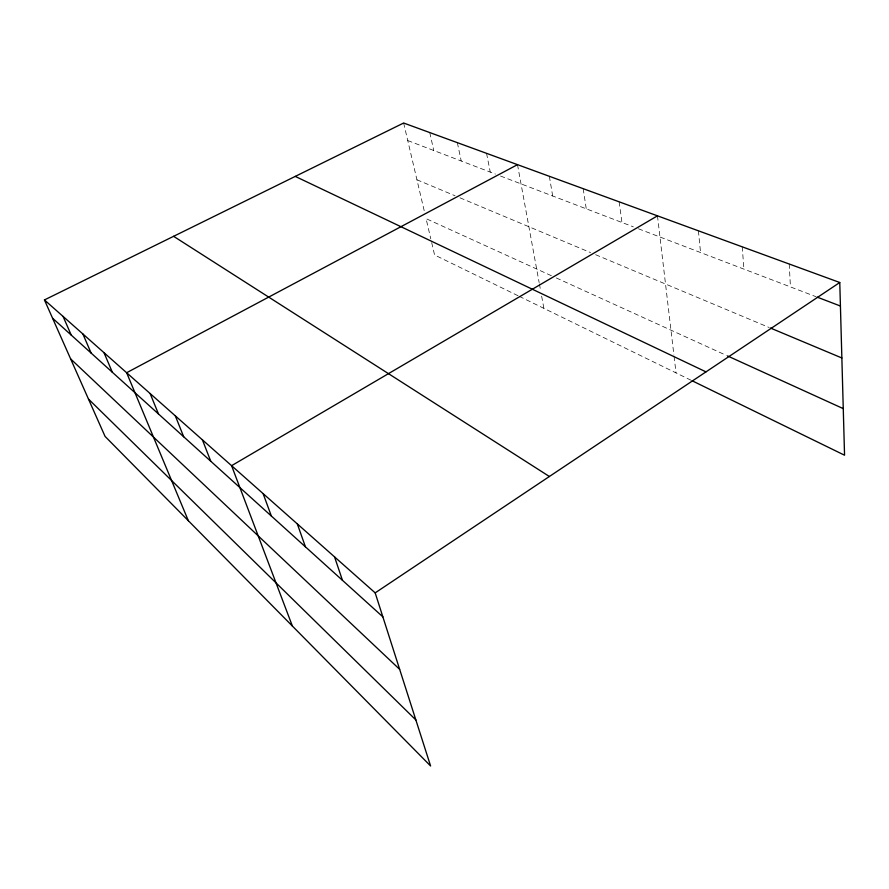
<?xml version="1.0" encoding="UTF-8"?>
<svg xmlns="http://www.w3.org/2000/svg" width="889" height="889" viewBox="0 0 889 889"><rect width="100%" height="100%" fill="white"/><g stroke="black" fill="none" stroke-linecap="round" stroke-linejoin="round"><path stroke-width="0.67" stroke-dasharray="4.45 3.33" d="M407.751 140.551L495.395 174.066M500.518 176.033L633.357 226.839M638.435 228.773L816.069 296.715M416.941 179.767L455.035 195.747M459.98 197.814L590.596 252.598M595.641 254.71L769.174 327.496M551.402 275.723L426.064 218.638L430.798 238.83M556.325 277.957L726.28 355.356M518.031 295.737L434.577 254.976L431.109 240.174M519.265 296.337L690.809 380.125M403.639 123.015L424.486 211.938M429.765 132.572L433.765 150.497M457.357 142.662L461.224 161.009M486.55 153.341L490.261 172.11M517.498 164.654L539.145 282.58M539.401 283.935L540.645 290.725M541.634 296.148L543.879 308.361M549.358 176.3L552.68 195.98M583.173 188.668L586.262 208.826M619.144 201.814L621.956 222.472M657.471 215.838L673.906 354.989M674.073 356.367L676.029 372.902M698.41 230.807L700.543 252.532M742.215 246.82L743.926 269.123M789.221 264.011L790.443 286.914"/><path stroke-width="1.33" d="M839.772 282.502L403.639 123.015L44.45 299.937L105.058 436.399L430.598 765.985L375.18 592.874L839.772 282.502L844.55 455.212L692.042 380.725M657.471 215.838L231.585 465.68L292.37 626.034M517.498 164.654L126.638 372.724L188.346 520.721M817.358 297.204L840.416 306.027M770.43 328.03L841.861 357.978M727.535 355.933L843.261 408.629M295.259 176.4L705.988 371.869M173.599 236.318L549.38 476.493M44.45 299.937L375.18 592.874M52.562 318.206L382.859 616.844M70.642 358.912L399.661 669.35M88.478 399.061L415.863 719.946M63.063 316.417L71.242 335.097M82.877 333.975L91.123 353.066M104.024 352.7L112.325 372.235M150.13 393.538L158.486 413.974M175.322 415.852L183.69 436.766M202.403 439.833L210.749 461.224M263.122 493.617L271.345 516.02M297.326 523.91L305.427 546.835M334.542 556.87L342.465 580.317"/></g></svg>
